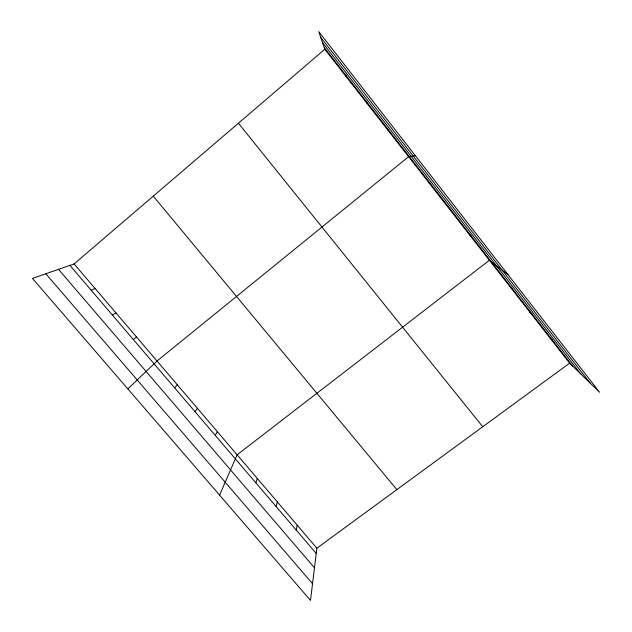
<?xml version="1.0" encoding="UTF-8"?>
<svg xmlns="http://www.w3.org/2000/svg" width="632" height="632" viewBox="0 0 632 632"><rect width="100%" height="100%" fill="white"/><g stroke="black" fill="none" stroke-linecap="round" stroke-linejoin="round"><path stroke-width="0.95" d="M367.089 103.474L367.137 102.558M569.637 363.147L316.869 548.189L310.494 600.4L32.429 278.412L74.11 263.923L324.801 49.257L318.741 31.6L599.571 392.243L569.637 363.147L324.801 49.257M296.274 530.13L297.19 525.145M276.144 506.58L277.345 501.903M255.842 482.832L257.319 478.456M219.588 495.133L237.118 454.803L489.389 260.265L508.033 274.691M215.299 435.416L217.353 431.648M195.067 411.748L197.413 408.304M387.945 130.208L388.309 129.702M174.661 387.882L177.3 384.754M127.838 388.901L157.02 361.006L408.604 156.697L415.382 155.709M133.32 339.526L136.559 337.046M112.378 315.028L115.925 312.887M91.245 290.309L95.108 288.508M429.073 182.94L430.06 183.24M449.36 208.947L450.64 209.634M469.465 234.725L471.038 235.791M509.724 286.343L511.888 288.16M529.877 312.176L532.326 314.373M549.848 337.78L552.573 340.34M45.82 273.759L312.532 583.715M58.523 269.343L314.475 567.797M69.923 265.377L316.229 553.466M74.11 263.923L316.869 548.189M153.268 196.149L396.864 489.626M238.422 123.232L482.729 426.766M320.701 37.312L589.948 382.889M322.549 42.7L580.816 374.018M324.2 47.503L572.639 366.062M345.767 75.161L346.044 76.496"/></g></svg>
